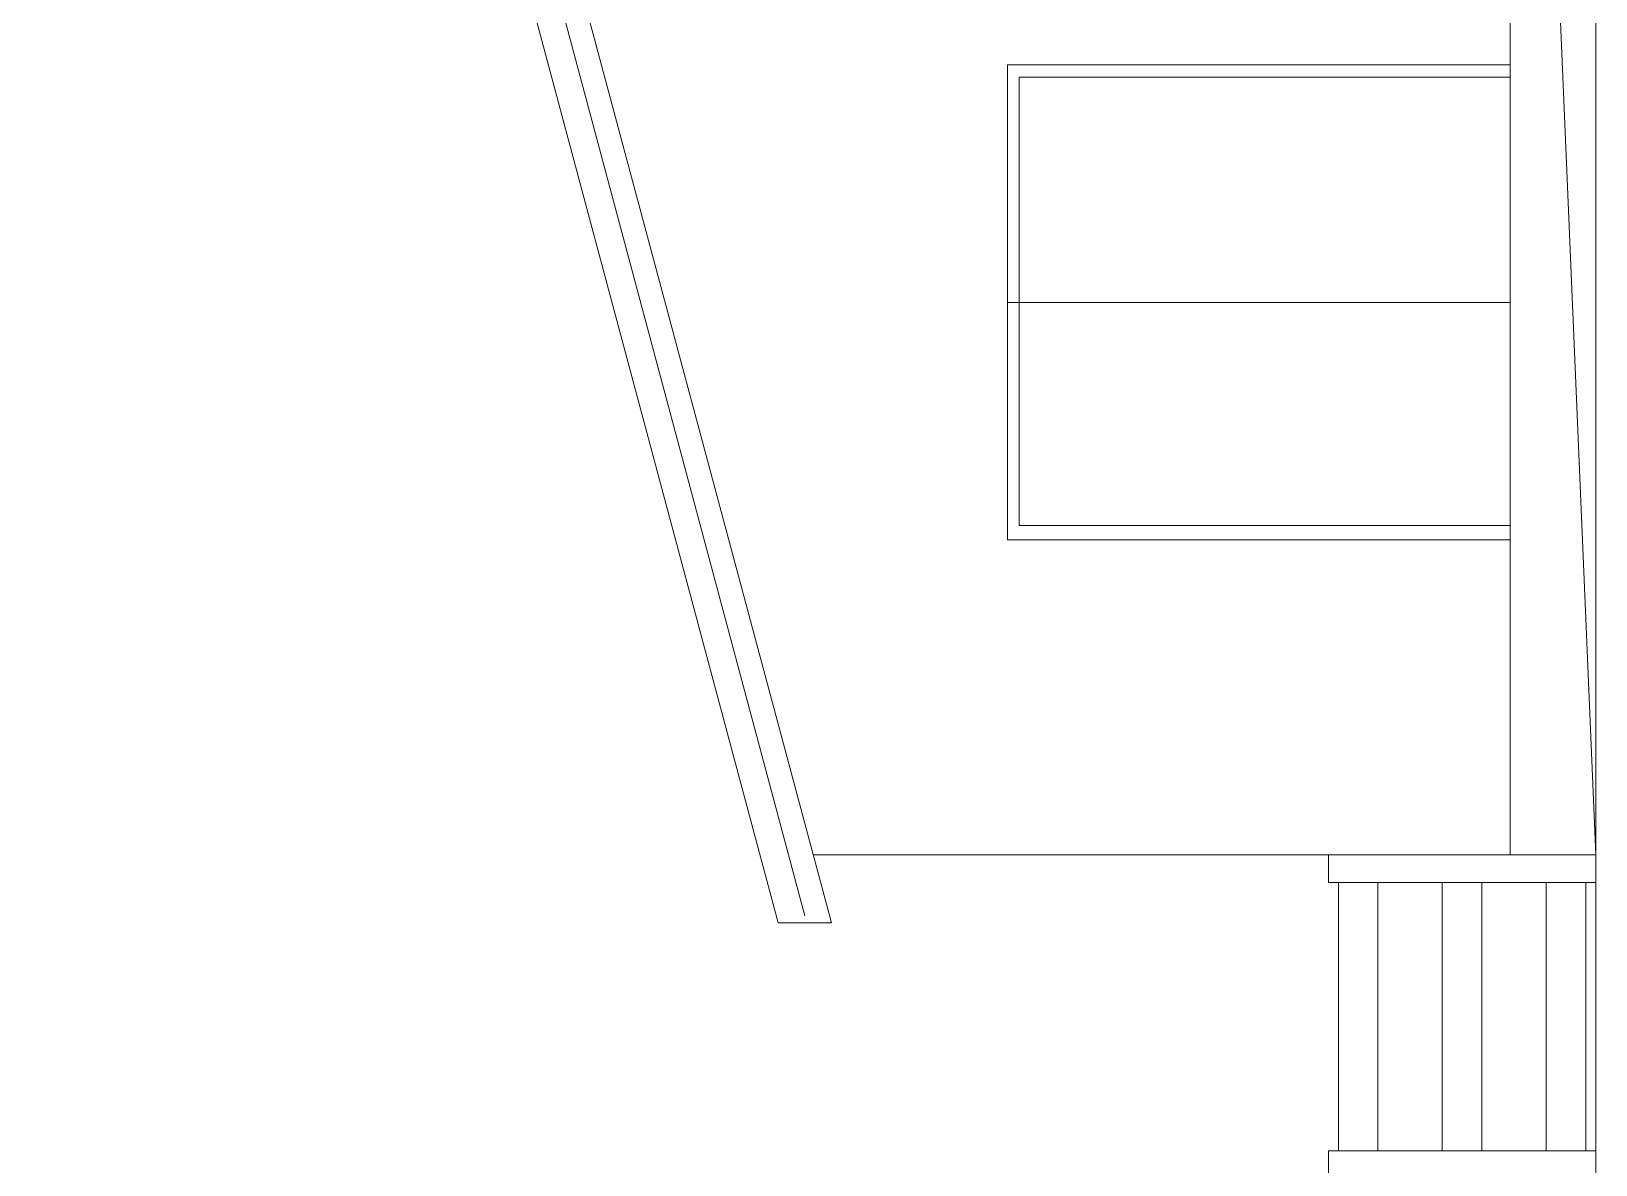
# Model space of a CAD drawing. Header units: millimetres. Extents: x 73 to 57768, y -40361 to 10065.
# Drawn here: x 12564 to 13354, y 2193 to 2765 of the extents above; entities that cross this region are included whole.
import ezdxf

# ---------------------------------------------------------------- set-up
doc = ezdxf.new("R2010")
doc.units = ezdxf.units.MM
doc.layers.add('pogled', color=7, linetype='Continuous', lineweight=5, true_color=0x8db1c3)

msp = doc.modelspace()

# ---------------------------------------------------------------- linework, layer by layer
at = {"layer": 'pogled'}
for p, q in [((13354.32, 5059.366), (13354.32, 1417.951)), ((12941.311, 2314.802), (12563.988, 3722.989)), ((12954.834, 2318.425), (12578.482, 3722.989)), ((12954.834, 2318.425), (12578.482, 3722.989)), ((12968.228, 2314.802), (12590.905, 3722.989)), ((12954.834, 2318.425), (12756.149, 3059.925)), ((12954.834, 2318.425), (12756.149, 3059.925)), ((13311.164, 2628.277), (13057.234, 2628.277)), ((13354.32, 2349.181), (12959.016, 2349.181)), ((12968.228, 2314.802), (12941.311, 2314.802))]:
    msp.add_line(p, q, dxfattribs=at)
at = {"layer": 'pogled', "ltscale": 5}
for p, q in [((13311.164, 4324.181), (13311.164, 2349.181)), ((13354.32, 2349.181), (13311.164, 3366.681))]:
    msp.add_line(p, q, dxfattribs=at)
at = {"layer": 'pogled'}
for points in [[(13311.164, 2748.277), (13057.234, 2748.277), (13057.234, 2508.277), (13311.164, 2508.277)], [(13219.32, 2335.181), (13219.32, 2349.181)], [(13354.32, 2335.181), (13219.32, 2335.181)], [(13354.32, 2335.181), (13219.32, 2335.181)], [(13224.32, 2199.666), (13224.32, 2335.181)], [(13244.32, 2199.666), (13244.32, 2335.181)], [(13276.82, 2199.666), (13276.82, 2335.181)], [(13296.82, 2199.666), (13296.82, 2335.181)], [(13329.32, 2199.666), (13329.32, 2335.181)], [(13349.32, 2199.666), (13349.32, 2335.181)], [(13354.32, 2199.666), (13219.32, 2199.666)], [(13219.32, 2185.666), (13219.32, 2199.666)], [(13354.32, 2185.666), (13354.32, 2199.666)]]:
    msp.add_lwpolyline(points, dxfattribs=at)
at = {"layer": 'pogled', "ltscale": 5}
for points in [[(13311.164, 2508.277), (13311.164, 2748.277)], [(13311.255, 2742.047), (13063.108, 2742.047), (13063.108, 2515.602), (13311.233, 2515.602)], [(13354.32, 2349.181), (13354.32, 1789.181), (13354.32, 1541.923)]]:
    msp.add_lwpolyline(points, dxfattribs=at)

doc.saveas('drawing.dxf')
